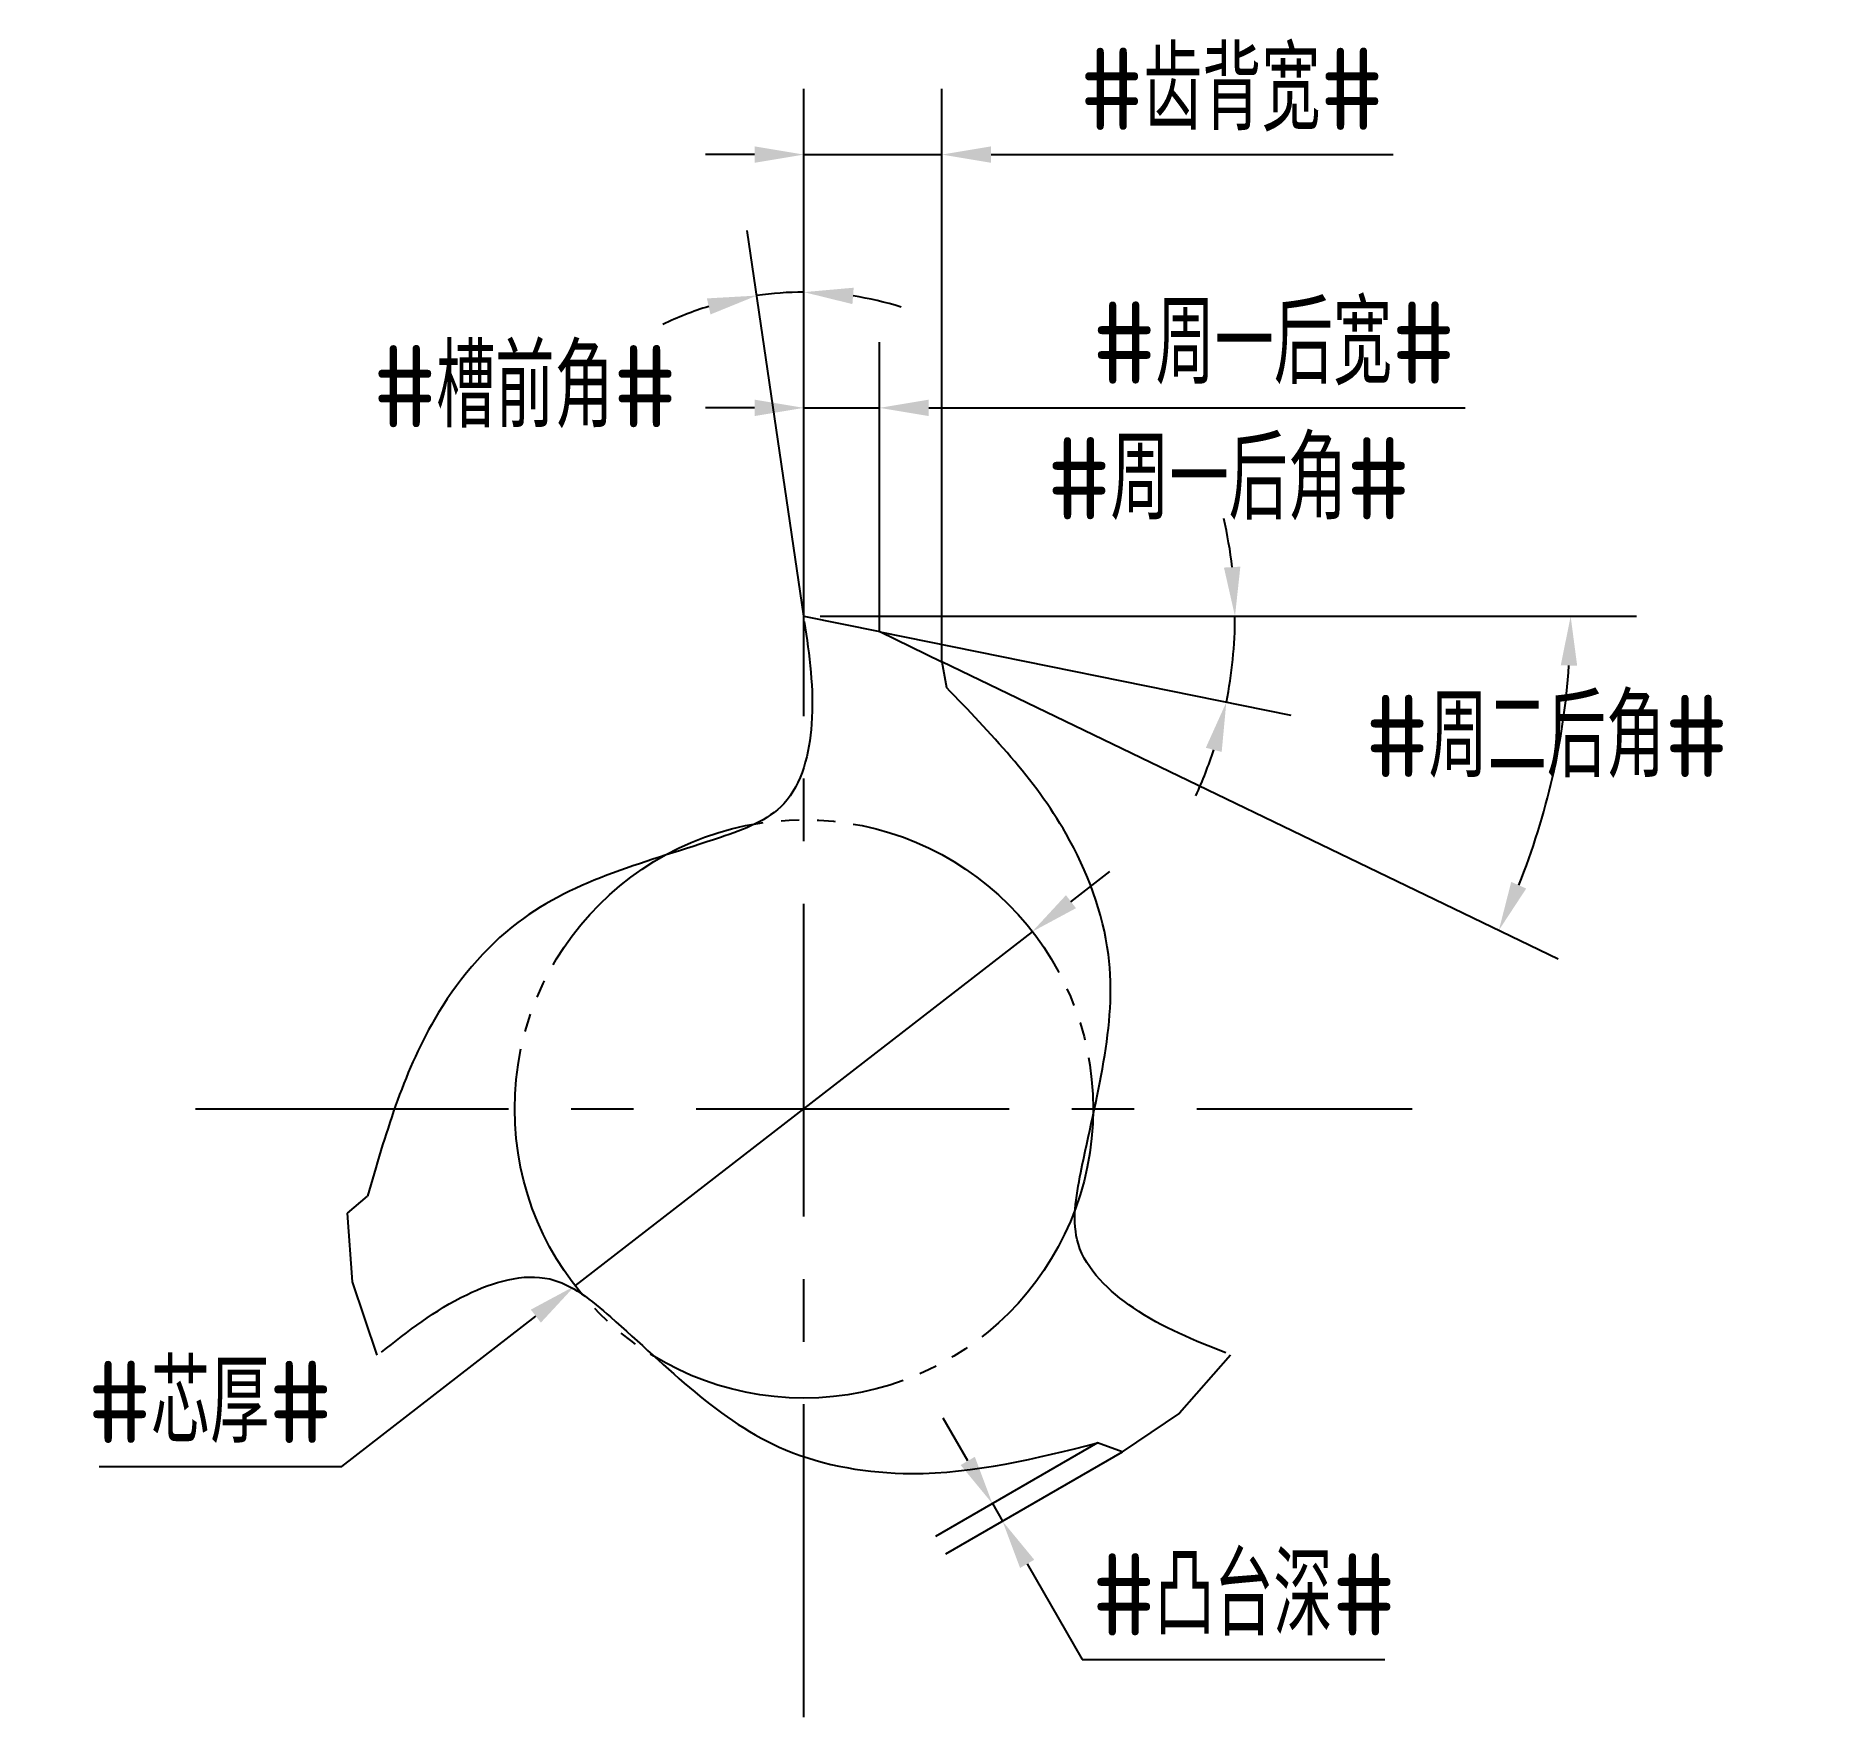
# Model space of a CAD drawing. Header units: millimetres. Extents: x -228.6 to -173.9, y 62.4 to 113.6.
import ezdxf

# ---------------------------------------------------------------- set-up
doc = ezdxf.new("R2010")
doc.units = ezdxf.units.MM
for name, pattern in [('ACAD_ISO04W100', [30, 24, -3, 0, -3]), ('CENTER', [50.8, 31.75, -6.35, 6.35, -6.35]), ('JIS_09_08', [10.75, 8, -0.55, 0.55, -0.55, 0.55, -0.55])]:
    doc.linetypes.add(name, pattern=pattern)
for name, color, linetype in [('中心线', 2, 'ACAD_ISO04W100'), ('标注', 7, 'Continuous'), ('虚线轮廓', 1, 'Continuous'), ('轮廓', 4, 'Continuous')]:
    doc.layers.add(name, color=color, linetype=linetype)
doc.styles.add('CFST0', font='gbenor.shx', dxfattribs={"bigfont": 'gbcbig.shx'})
doc.dimstyles.new('TYToolDesignC1-1', dxfattribs={"dimtxt": 2.5, "dimasz": 1.5, "dimexe": 2, "dimexo": 0, "dimtad": 1, "dimtoh": 1, "dimdec": 3, "dimdsep": 46, "dimtxsty": 'CFST0', "dimcen": 2.502, "dimclrd": 3, "dimclre": 3, "dimclrt": 3, "dimazin": 2, "dimtfac": 1, "dimtdec": 3, "dimtmove": 0, "dimatfit": 3, "dimfxl": 1, "dimarcsym": 0})

# ---------------------------------------------------------------- blocks, each defined once
blk = doc.blocks.new('*D8')
at = {"layer": 'Defpoints', "color": 0, "transparency": 16777216}
for p in [(-198.3, 86.358), (-212.218, 75.575)]:
    blk.add_point(p, dxfattribs=at)
at = {"layer": '标注', "color": 3, "lineweight": -2, "transparency": 16777216}
for p, q in [((-197.114, 87.276), (-195.928, 88.195)), ((-198.3, 86.358), (-212.218, 75.575)), ((-219.311, 70.08), (-213.404, 74.656)), ((-226.701, 70.08), (-219.311, 70.08))]:
    blk.add_line(p, q, dxfattribs=at)
at = {"layer": '标注', "color": 3, "transparency": 16777216}
for points in [[(-197.267, 87.474), (-196.961, 87.079), (-198.3, 86.358)], [(-213.557, 74.854), (-213.251, 74.459), (-212.218, 75.575)]]:
    blk.add_solid(points, dxfattribs=at)
at = {"layer": '标注', "color": 3, "transparency": 16777216, "insert": (-223.318, 72.038), "char_height": 2.5, "attachment_point": 5, "style": 'CFST0'}
blk.add_mtext('#芯厚#', dxfattribs=at)
blk = doc.blocks.new('*D7')
at = {"layer": 'Defpoints', "color": 0, "transparency": 16777216}
for p in [(-205.724, 105.825), (-205.244, 95.966), (-205.244, 95.966), (-205.244, 95.026), (-204.984, 94.196)]:
    blk.add_point(p, dxfattribs=at)
at = {"layer": '标注', "color": 3, "lineweight": -2, "transparency": 16777216}
for q in [(-205.244, 107.837), (-206.969, 107.711)]:
    blk.add_line((-205.244, 95.966), q, dxfattribs=at)
for start, end in [(90, 98.3566), (72.5685, 81.2843), (107.0723, 115.7881)]:
    blk.add_arc((-205.244, 95.966), 9.87, start, end, dxfattribs=at)
at = {"layer": '标注', "color": 3, "transparency": 16777216}
for points in [[(-208.197, 105.646), (-208.087, 105.158), (-206.678, 105.732)], [(-203.767, 105.473), (-203.729, 105.972), (-205.244, 105.837)]]:
    blk.add_solid(points, dxfattribs=at)
at = {"layer": '标注', "color": 3, "transparency": 16777216, "insert": (-213.737, 102.954), "char_height": 2.5, "attachment_point": 5, "style": 'CFST0'}
blk.add_mtext('#槽前角#', dxfattribs=at)
blk = doc.blocks.new('*D4')
at = {"layer": 'Defpoints', "color": 0, "transparency": 16777216}
for p in [(-205.244, 95.966), (-205.244, 95.966), (-204.744, 95.966), (-202.934, 95.496), (-192.239, 94.216)]:
    blk.add_point(p, dxfattribs=at)
at = {"layer": '标注', "color": 3, "lineweight": -2, "transparency": 16777216}
for p, q in [((-204.744, 95.966), (-190.121, 95.966)), ((-202.934, 95.496), (-190.425, 92.951))]:
    blk.add_line(p, q, dxfattribs=at)
for start, end in [(6.5529, 13.1057), (348.4994, 360), (335.3937, 341.9465)]:
    blk.add_arc((-205.244, 95.966), 13.123, start, end, dxfattribs=at)
at = {"layer": '标注', "color": 3, "transparency": 16777216}
for points in [[(-191.958, 97.478), (-192.457, 97.45), (-192.121, 95.966)], [(-193.009, 91.963), (-192.526, 91.836), (-192.385, 93.35)]]:
    blk.add_solid(points, dxfattribs=at)
at = {"layer": '标注', "color": 3, "transparency": 16777216, "insert": (-192.314, 100.15), "char_height": 2.5, "attachment_point": 5, "style": 'CFST0'}
blk.add_mtext('#周一后角#', dxfattribs=at)
blk = doc.blocks.new('*D3')
at = {"layer": 'Defpoints', "color": 0, "transparency": 16777216}
for p in [(-203.904, 95.966), (-203.904, 95.966), (-203.244, 95.966), (-201.044, 94.586), (-182.15, 92.682)]:
    blk.add_point(p, dxfattribs=at)
at = {"layer": '标注', "color": 3, "lineweight": -2, "transparency": 16777216}
for p, q in [((-203.244, 95.966), (-179.903, 95.966)), ((-201.044, 94.586), (-182.288, 85.536))]:
    blk.add_line(p, q, dxfattribs=at)
blk.add_arc((-203.904, 95.966), 22.001, 338.149, 356.0929, dxfattribs=at)
at = {"layer": '标注', "color": 3, "transparency": 16777216}
for points in [[(-182.204, 94.476), (-181.704, 94.459), (-181.903, 95.966)], [(-183.255, 87.677), (-183.712, 87.879), (-184.089, 86.405)]]:
    blk.add_solid(points, dxfattribs=at)
at = {"layer": '标注', "color": 3, "transparency": 16777216, "insert": (-182.629, 92.304), "char_height": 2.5, "attachment_point": 5, "style": 'CFST0'}
blk.add_mtext('#周二后角#', dxfattribs=at)
blk = doc.blocks.new('*D5')
at = {"layer": 'Defpoints', "color": 0, "transparency": 16777216}
for p in [(-202.944, 102.313), (-205.244, 95.966), (-202.944, 95.496)]:
    blk.add_point(p, dxfattribs=at)
at = {"layer": '标注', "color": 3, "lineweight": -2, "transparency": 16777216}
for p, q in [((-205.244, 95.966), (-205.244, 104.313)), ((-202.944, 95.496), (-202.944, 104.313)), ((-206.744, 102.313), (-208.244, 102.313)), ((-205.244, 102.313), (-202.944, 102.313)), ((-201.444, 102.313), (-185.111, 102.313))]:
    blk.add_line(p, q, dxfattribs=at)
at = {"layer": '标注', "color": 3, "transparency": 16777216}
for points in [[(-206.744, 102.563), (-206.744, 102.063), (-205.244, 102.313)], [(-201.444, 102.563), (-201.444, 102.063), (-202.944, 102.313)]]:
    blk.add_solid(points, dxfattribs=at)
at = {"layer": '标注', "color": 3, "transparency": 16777216, "insert": (-190.938, 104.27), "char_height": 2.5, "attachment_point": 5, "style": 'CFST0'}
blk.add_mtext('#周一后宽#', dxfattribs=at)
blk = doc.blocks.new('*D6')
at = {"layer": 'Defpoints', "color": 0, "transparency": 16777216}
for p in [(-201.044, 110.026), (-205.244, 95.966), (-201.044, 94.586)]:
    blk.add_point(p, dxfattribs=at)
at = {"layer": '标注', "color": 3, "lineweight": -2, "transparency": 16777216}
for p, q in [((-205.244, 95.966), (-205.244, 112.026)), ((-201.044, 94.586), (-201.044, 112.026)), ((-206.744, 110.026), (-208.244, 110.026)), ((-205.244, 110.026), (-201.044, 110.026)), ((-199.544, 110.026), (-187.301, 110.026))]:
    blk.add_line(p, q, dxfattribs=at)
at = {"layer": '标注', "color": 3, "transparency": 16777216}
for points in [[(-206.744, 110.276), (-206.744, 109.776), (-205.244, 110.026)], [(-199.544, 110.276), (-199.544, 109.776), (-201.044, 110.026)]]:
    blk.add_solid(points, dxfattribs=at)
at = {"layer": '标注', "color": 3, "transparency": 16777216, "insert": (-192.218, 111.998), "char_height": 2.5, "attachment_point": 5, "style": 'CFST0'}
blk.add_mtext('#齿背宽#', dxfattribs=at)
blk = doc.blocks.new('*D9')
at = {"layer": 'Defpoints', "color": 0, "transparency": 16777216}
for p in [(-196.304, 70.796), (-195.554, 70.516), (-199.198, 68.413)]:
    blk.add_point(p, dxfattribs=at)
at = {"layer": '标注', "color": 3, "lineweight": -2, "transparency": 16777216}
for p, q in [((-200.256, 70.247), (-201.006, 71.546)), ((-196.304, 70.796), (-201.238, 67.948)), ((-195.554, 70.516), (-200.93, 67.413)), ((-199.506, 68.948), (-199.198, 68.413)), ((-198.448, 67.114), (-196.769, 64.206)), ((-196.769, 64.206), (-187.559, 64.206))]:
    blk.add_line(p, q, dxfattribs=at)
at = {"layer": '标注', "color": 3, "transparency": 16777216}
for points in [[(-200.04, 70.372), (-200.473, 70.122), (-199.506, 68.948)], [(-198.231, 67.239), (-198.664, 66.989), (-199.198, 68.413)]]:
    blk.add_solid(points, dxfattribs=at)
at = {"layer": '标注', "color": 3, "transparency": 16777216, "insert": (-191.851, 66.177), "char_height": 2.5, "attachment_point": 5, "style": 'CFST0'}
blk.add_mtext('#凸台深#', dxfattribs=at)

msp = doc.modelspace()

# ---------------------------------------------------------------- linework, layer by layer
at = {"layer": '中心线', "linetype": 'CENTER', "ltscale": 0.3}
for p, q in [((-205.244, 62.4484), (-205.244, 99.4845)), ((-223.762, 80.9665), (-186.7259, 80.9665))]:
    msp.add_line(p, q, dxfattribs=at)
at = {"layer": '虚线轮廓', "color": 7, "linetype": 'JIS_09_08'}
msp.add_circle((-205.244, 80.9665), 8.8047, dxfattribs=at)
at = {"layer": '轮廓', "linetype": 'Continuous'}
for p, q in [((-205.244, 95.9665), (-202.933, 95.4986)), ((-202.933, 95.4986), (-201.044, 94.5839)), ((-218.9846, 75.7018), (-219.137, 77.795)), ((-218.2343, 73.4665), (-218.9846, 75.7018)), ((-192.2536, 73.4665), (-193.8143, 71.6991)), ((-193.8143, 71.6991), (-195.5509, 70.5204))]:
    msp.add_line(p, q, dxfattribs=at)
at = {"layer": '轮廓'}
for p, q in [((-201.044, 94.5839), (-200.9051, 93.796)), ((-219.137, 77.795), (-218.5242, 78.3093)), ((-195.5509, 70.5204), (-196.3027, 70.7941))]:
    msp.add_line(p, q, dxfattribs=at)
for points in [[(-205.2312, 95.8071), (-205.0111, 92.6821), (-205.8588, 90.2581), (-207.786, 89.2329), (-213.9491, 86.6441), (-216.4919, 83.6862), (-218.5242, 78.3093)], [(-192.398, 73.5351), (-195.2143, 74.907), (-196.8897, 76.8531), (-196.814, 79.0347), (-195.9744, 85.6665), (-197.2647, 89.3475), (-200.9051, 93.796)], [(-218.1027, 73.5572), (-215.5064, 75.3103), (-212.9834, 75.7882), (-211.1319, 74.6317), (-205.8084, 70.5888), (-201.9754, 69.8656), (-196.3027, 70.7941)]]:
    msp.add_spline(points, degree=3, dxfattribs=at)

# ---------------------------------------------------------------- dimensions: what is measured, and where the dimension line sits
at = {"layer": '标注'}
for base, p2, text, picture, middle in [((-201.044, 110.0265), (-201.044, 94.5865), '#齿背宽#', '*D6', (-192.2183, 110.0265)), ((-202.944, 102.3126), (-202.944, 95.4965), '#周一后宽#', '*D5', (-190.938, 102.3126))]:
    dim = msp.add_linear_dim(base=base, p1=(-205.244, 95.9665), p2=p2, text=text, dimstyle='TYToolDesignC1-1', dxfattribs=at)
    dim.commit()
    dim.dimension.update_dxf_attribs({"geometry": picture, "text_midpoint": middle, "dimtype": 160})
for base, line1, line2, text, picture, middle in [((-205.7236, 105.825), ((-205.244, 95.9665), (-205.244, 95.0265)), ((-205.244, 95.9665), (-204.984, 94.1965)), '#槽前角#', '*D7', (-213.7367, 100.9958)), ((-192.2387, 94.2157), ((-205.244, 95.9665), (-202.934, 95.4965)), ((-205.244, 95.9665), (-204.744, 95.9665)), '#周一后角#', '*D4', (-192.314, 98.2065)), ((-182.1495, 92.6818), ((-203.904, 95.9665), (-201.044, 94.5865)), ((-203.904, 95.9665), (-203.244, 95.9665)), '#周二后角#', '*D3', (-182.6292, 90.3604))]:
    dim = msp.add_angular_dim_2l(base=base, line1=line1, line2=line2, text=text, dimstyle='TYToolDesignC1-1', dxfattribs=at)
    dim.commit()
    dim.dimension.update_dxf_attribs({"geometry": picture, "text_midpoint": middle, "dimtype": 162})
dim = msp.add_diameter_dim_2p(p1=(-198.2995, 86.3578), p2=(-212.2184, 75.5751), text='#芯厚#', dimstyle='TYToolDesignC1-1', dxfattribs=at)
dim.commit()
dim.dimension.update_dxf_attribs({"geometry": '*D8', "text_midpoint": (-223.3185, 70.0804), "dimtype": 163})
dim = msp.add_linear_dim(base=(-199.1976, 68.4128), p1=(-196.304, 70.7965), p2=(-195.554, 70.5165), angle=300, text='#凸台深#', dimstyle='TYToolDesignC1-1', dxfattribs=at)
dim.commit()
dim.dimension.update_dxf_attribs({"geometry": '*D9', "text_midpoint": (-191.8513, 64.2056), "dimtype": 160})

doc.saveas('drawing.dxf')
